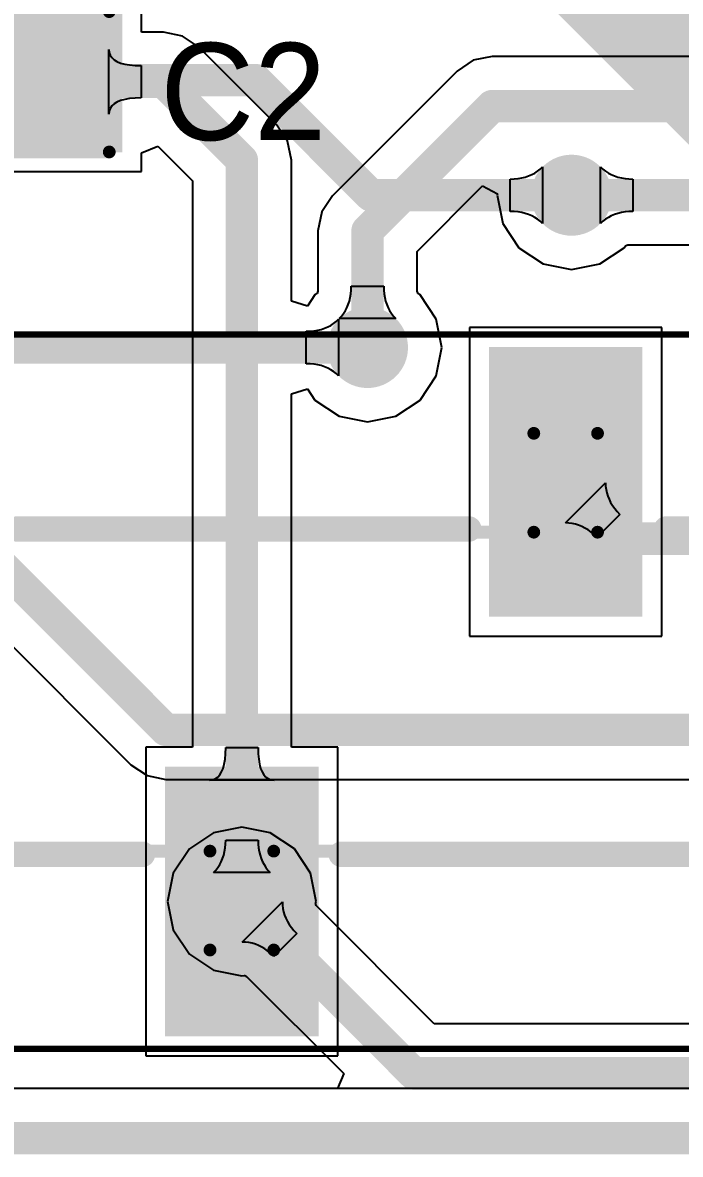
# Model space of a CAD drawing. Header units: millimetres. Extents: x 84.4 to 173.9, y 144 to 177.
# Drawn here: x 112.66 to 117.82, y 143.98 to 152.85 of the extents above; entities that cross this region are included whole.
import ezdxf

# ---------------------------------------------------------------- set-up
doc = ezdxf.new("R2010")
doc.units = ezdxf.units.MM
for name, color, linetype in [('BottomLayer', 5, 'Continuous'), ('KeepOutLayer', 6, 'Continuous'), ('Mechanical13', 56, 'Continuous'), ('Mechanical15', 56, 'Continuous'), ('MultiLayer', 9, 'Continuous'), ('TopLayer', 1, 'Continuous'), ('TopOverlay', 2, 'Continuous'), ('TopPaste', 8, 'Continuous'), ('TopSolder', 216, 'Continuous'), ('ViaHoleLayer', 16, 'Continuous')]:
    doc.layers.add(name, color=color, linetype=linetype)

# ---------------------------------------------------------------- blocks, each defined once
blk = doc.blocks.new('CAP_0603_5')
at = {"layer": 'TopLayer'}
for points in [[(-0.4, -0.45), (-0.4, 0.45), (-1.2, -0.45), (-1.2, 0.45)], [(1.2, -0.45), (1.2, 0.45), (0.4, -0.45), (0.4, 0.45)]]:
    blk.add_solid(points, dxfattribs=at)
at = {"layer": 'TopOverlay', "const_width": 0.1}
for points in [[(-1.2, 0.55), (1.2, 0.55)], [(-1.2, -0.55), (1.2, -0.55)]]:
    blk.add_lwpolyline(points, dxfattribs=at)
at = {"layer": 'TopOverlay', "const_width": 0.05}
for points in [[(-1.225, 0.55, 1), (-1.175, 0.55, 1)], [(1.175, 0.55, 1), (1.225, 0.55, 1)], [(-1.225, -0.55, 1), (-1.175, -0.55, 1)], [(1.175, -0.55, 1), (1.225, -0.55, 1)]]:
    blk.add_lwpolyline(points, format="xyb", close=True, dxfattribs=at)
at = {"layer": 'TopPaste'}
for points in [[(-0.4, -0.45), (-0.4, 0.45), (-1.2, -0.45), (-1.2, 0.45)], [(1.2, -0.45), (1.2, 0.45), (0.4, -0.45), (0.4, 0.45)]]:
    blk.add_solid(points, dxfattribs=at)
at = {"layer": 'TopSolder'}
for points in [[(-0.2984, -0.5516), (-0.2984, 0.5516), (-1.3016, -0.5516), (-1.3016, 0.5516)], [(1.3016, -0.5516), (1.3016, 0.5516), (0.2984, -0.5516), (0.2984, 0.5516)]]:
    blk.add_solid(points, dxfattribs=at)
blk = doc.blocks.new('61000813321_19')
at = {"layer": 'Mechanical13', "const_width": 0.1}
for points in [[(-6.1, 2.025), (-6.6, 2.025)], [(-6.6, 2.025), (-6.6, 1.25)], [(-6.1, 2.025), (-6.1, 1.25)], [(10.41, 1.25), (-10.41, 1.25)], [(10.41, -1.25), (-10.41, -1.25)], [(-9.14, -1.25), (-9.14, -2.025)], [(-8.64, -1.25), (-8.64, -2.025)], [(-8.64, -2.025), (-9.14, -2.025)]]:
    blk.add_lwpolyline(points, dxfattribs=at)
at = {"layer": 'Mechanical13', "const_width": 0.05}
for points in [[(-6.625, 2.025, 1), (-6.575, 2.025, 1)], [(-6.625, 2.025, 1), (-6.575, 2.025, 1)], [(-6.125, 2.025, 1), (-6.075, 2.025, 1)], [(-6.125, 2.025, 1), (-6.075, 2.025, 1)], [(-6.625, 1.25, 1), (-6.575, 1.25, 1)], [(-6.125, 1.25, 1), (-6.075, 1.25, 1)], [(-9.165, -1.25, 1), (-9.115, -1.25, 1)], [(-8.665, -1.25, 1), (-8.615, -1.25, 1)], [(-9.165, -2.025, 1), (-9.115, -2.025, 1)], [(-9.165, -2.025, 1), (-9.115, -2.025, 1)], [(-8.665, -2.025, 1), (-8.615, -2.025, 1)], [(-8.665, -2.025, 1), (-8.615, -2.025, 1)]]:
    blk.add_lwpolyline(points, format="xyb", close=True, dxfattribs=at)
at = {"layer": 'Mechanical15', "const_width": 0.05}
for points in [[(10.685, 2.8), (-10.685, 2.8)], [(10.685, -2.8), (-10.685, -2.8)]]:
    blk.add_lwpolyline(points, dxfattribs=at)
at = {"layer": 'TopLayer'}
for points in [[(-6.85, 0.69), (-5.85, 0.69), (-6.85, 2.6), (-5.85, 2.6)], [(-9.39, -2.6), (-8.39, -2.6), (-9.39, -0.69), (-8.39, -0.69)]]:
    blk.add_solid(points, dxfattribs=at)
at = {"layer": 'TopOverlay', "const_width": 0.2}
for points in [[(-7.13, 1.275), (-10.485, 1.275)], [(-2.03, 1.275), (-5.57, 1.275)], [(-9.68, -1.275), (-10.485, -1.275)], [(-4.59, -1.275), (-8.13, -1.275)]]:
    blk.add_lwpolyline(points, dxfattribs=at)
at = {"layer": 'TopOverlay', "const_width": 0.1}
for points in [[(-7.18, 1.275, 1), (-7.08, 1.275, 1)], [(-5.62, 1.275, 1), (-5.52, 1.275, 1)], [(-9.73, -1.275, 1), (-9.63, -1.275, 1)], [(-8.18, -1.275, 1), (-8.08, -1.275, 1)], [(-4.64, -1.275, 1), (-4.54, -1.275, 1)]]:
    blk.add_lwpolyline(points, format="xyb", close=True, dxfattribs=at)
at = {"layer": 'TopPaste'}
for points in [[(-6.85, 0.69), (-5.85, 0.69), (-6.85, 2.6), (-5.85, 2.6)], [(-9.39, -2.6), (-8.39, -2.6), (-9.39, -0.69), (-8.39, -0.69)]]:
    blk.add_solid(points, dxfattribs=at)
at = {"layer": 'TopSolder'}
for points in [[(-6.9516, 0.5884), (-5.7484, 0.5884), (-6.9516, 2.7016), (-5.7484, 2.7016)], [(-9.4916, -2.7016), (-8.2884, -2.7016), (-9.4916, -0.5884), (-8.2884, -0.5884)]]:
    blk.add_solid(points, dxfattribs=at)

msp = doc.modelspace()

# ---------------------------------------------------------------- linework, layer by layer
at = {"layer": 'BottomLayer'}
for p, q in [((116.703, 151.6858), (116.7237, 151.702)), ((116.7237, 151.702), (116.7431, 151.7201)), ((116.7431, 151.7201), (116.7431, 151.2756)), ((116.4883, 151.6248), (116.5199, 151.6258)), ((116.4883, 151.3708), (116.4883, 151.6248)), ((116.5199, 151.6258), (116.5502, 151.6286)), ((116.5502, 151.6286), (116.579, 151.6334)), ((116.579, 151.6334), (116.6066, 151.6401)), ((116.6066, 151.6401), (116.6327, 151.6486)), ((116.6327, 151.6486), (116.6575, 151.6591)), ((116.6575, 151.6591), (116.6809, 151.6715)), ((116.6809, 151.6715), (116.703, 151.6858)), ((116.5199, 151.3699), (116.4883, 151.3708)), ((116.5502, 151.367), (116.5199, 151.3699)), ((116.579, 151.3622), (116.5502, 151.367)), ((116.6066, 151.3556), (116.579, 151.3622)), ((116.6327, 151.347), (116.6066, 151.3556)), ((116.6575, 151.3365), (116.6327, 151.347)), ((116.6809, 151.3241), (116.6575, 151.3365)), ((116.703, 151.3099), (116.6809, 151.3241)), ((116.7237, 151.2937), (116.703, 151.3099)), ((116.7431, 151.2756), (116.7237, 151.2937)), ((115.0064, 150.4463), (115.0325, 150.4548)), ((115.0325, 150.4548), (115.0573, 150.4653)), ((115.0573, 150.4653), (115.0807, 150.4777)), ((115.0807, 150.4777), (115.1028, 150.492)), ((115.1028, 150.492), (115.1235, 150.5082)), ((115.1235, 150.5082), (115.1429, 150.5263)), ((115.1429, 150.5263), (115.1429, 150.0818)), ((114.8881, 150.431), (114.9197, 150.432)), ((114.8881, 150.177), (114.8881, 150.431)), ((114.9197, 150.432), (114.95, 150.4348)), ((114.95, 150.4348), (114.9788, 150.4396)), ((114.9788, 150.4396), (115.0064, 150.4463)), ((114.9197, 150.1761), (114.8881, 150.177)), ((114.95, 150.1732), (114.9197, 150.1761)), ((114.9788, 150.1684), (114.95, 150.1732)), ((115.0064, 150.1618), (114.9788, 150.1684)), ((115.0325, 150.1532), (115.0064, 150.1618)), ((115.0573, 150.1427), (115.0325, 150.1532)), ((115.0807, 150.1303), (115.0573, 150.1427)), ((115.1028, 150.1161), (115.0807, 150.1303)), ((115.1235, 150.0999), (115.1028, 150.1161)), ((115.1429, 150.0818), (115.1235, 150.0999)), ((116.9222, 148.9289), (117.2365, 149.2432)), ((117.2365, 149.2432), (117.2374, 149.2168)), ((117.2374, 149.2168), (117.2406, 149.1907)), ((117.2406, 149.1907), (117.2461, 149.1649)), ((117.2461, 149.1649), (117.2539, 149.1396)), ((117.2539, 149.1396), (117.264, 149.1147)), ((117.264, 149.1147), (117.2765, 149.0901)), ((117.2765, 149.0901), (117.2912, 149.066)), ((117.2912, 149.066), (117.3083, 149.0422)), ((117.3083, 149.0422), (117.3276, 149.0188)), ((117.3493, 148.9957), (117.1697, 148.8161)), ((117.3276, 149.0188), (117.3493, 148.9957)), ((116.9487, 148.928), (116.9222, 148.9289)), ((116.9748, 148.9248), (116.9487, 148.928)), ((117.0005, 148.9193), (116.9748, 148.9248)), ((117.0258, 148.9115), (117.0005, 148.9193)), ((117.0508, 148.9014), (117.0258, 148.9115)), ((117.0753, 148.889), (117.0508, 148.9014)), ((117.0995, 148.8742), (117.0753, 148.889)), ((117.1233, 148.8572), (117.0995, 148.8742)), ((117.1467, 148.8378), (117.1233, 148.8572)), ((117.1697, 148.8161), (117.1467, 148.8378)), ((111.8867, 148.6593), (113.5139, 147.0321)), ((113.5139, 147.0321), (113.64, 146.9479)), ((113.64, 146.9479), (113.7886, 146.9183)), ((113.7886, 146.9183), (118.4259, 146.9183)), ((114.161, 146.4998), (113.972, 146.3734)), ((114.384, 146.5441), (114.161, 146.4998)), ((114.607, 146.4998), (114.384, 146.5441)), ((114.796, 146.3734), (114.607, 146.4998)), ((113.972, 146.3734), (113.8457, 146.1844)), ((114.9224, 146.1844), (114.796, 146.3734)), ((113.8457, 146.1844), (113.8013, 145.9614)), ((114.9667, 145.9614), (114.9224, 146.1844)), ((113.8013, 145.9614), (113.8457, 145.7384)), ((114.3872, 145.6439), (114.7015, 145.9582)), ((114.7015, 145.9582), (114.7024, 145.9318)), ((114.7024, 145.9318), (114.7056, 145.9057)), ((114.9629, 145.9422), (114.9667, 145.9614)), ((114.9631, 145.9417), (114.9629, 145.9422)), ((114.9649, 145.9371), (114.9631, 145.9417)), ((114.9679, 145.9312), (114.9649, 145.9371)), ((114.9723, 145.924), (114.9679, 145.9312)), ((114.7056, 145.9057), (114.7111, 145.8799)), ((114.7111, 145.8799), (114.7189, 145.8546)), ((114.7189, 145.8546), (114.729, 145.8297)), ((114.9761, 145.9187), (114.9723, 145.924)), ((115.8919, 145.0029), (114.9761, 145.9187)), ((114.729, 145.8297), (114.7415, 145.8051)), ((114.7415, 145.8051), (114.7562, 145.781)), ((114.7562, 145.781), (114.7733, 145.7572)), ((114.7733, 145.7572), (114.7926, 145.7338)), ((113.8457, 145.7384), (113.972, 145.5494)), ((114.8143, 145.7107), (114.6347, 145.5311)), ((114.7926, 145.7338), (114.8143, 145.7107)), ((114.4137, 145.643), (114.3872, 145.6439)), ((114.4398, 145.6398), (114.4137, 145.643)), ((114.4655, 145.6343), (114.4398, 145.6398)), ((114.4908, 145.6265), (114.4655, 145.6343)), ((114.5158, 145.6164), (114.4908, 145.6265)), ((114.5403, 145.604), (114.5158, 145.6164)), ((114.5645, 145.5892), (114.5403, 145.604)), ((114.5883, 145.5722), (114.5645, 145.5892)), ((113.972, 145.5494), (114.161, 145.4231)), ((114.6117, 145.5528), (114.5883, 145.5722)), ((114.6347, 145.5311), (114.6117, 145.5528)), ((114.161, 145.4231), (114.384, 145.3787)), ((114.384, 145.3787), (114.4032, 145.3825)), ((114.4032, 145.3825), (114.4038, 145.3824)), ((114.4038, 145.3824), (114.4084, 145.3805)), ((114.4084, 145.3805), (114.4142, 145.3775)), ((114.4142, 145.3775), (114.4214, 145.3731)), ((114.4214, 145.3731), (114.4267, 145.3693)), ((114.4267, 145.3693), (115.1839, 144.6122)), ((120.4498, 145.0029), (115.8919, 145.0029)), ((115.1839, 144.6122), (115.1353, 144.4949)), ((115.1353, 144.4949), (89.5066, 144.4949))]:
    msp.add_line(p, q, dxfattribs=at)
for points, const_width in [([(115.8014, 154.5204), (121.618, 148.7038)], 0.762), ([(107.7242, 152.3996), (114.4932, 152.3996)], 0.254), ([(114.4932, 152.3996), (115.395, 151.4978)], 0.254), ([(115.395, 151.4978), (116.9698, 151.4978)], 0.254), ([(108.4862, 150.304), (115.3696, 150.304)], 0.254), ([(111.844, 149.2514), (113.7886, 147.3068)], 0.254), ([(116.919, 149.2464), (117.36, 148.8054)], 0.254), ([(117.36, 148.8054), (119.1034, 148.8054)], 0.254), ([(113.7886, 147.3068), (118.8748, 147.3068)], 0.254), ([(114.384, 145.9614), (115.731, 144.6144)], 0.254), ([(115.731, 144.6144), (130.3048, 144.6144)], 0.254)]:
    msp.add_lwpolyline(points, dxfattribs=dict(at, const_width=const_width))
for points, const_width in [([(114.4297, 152.3996, 1), (114.5567, 152.3996, 1)], 0.127), ([(114.4297, 152.3996, 1), (114.5567, 152.3996, 1)], 0.127), ([(116.8111, 151.4978, 1), (117.1286, 151.4978, 1)], 0.3175), ([(115.3315, 151.4978, 1), (115.4585, 151.4978, 1)], 0.127), ([(115.3315, 151.4978, 1), (115.4585, 151.4978, 1)], 0.127), ([(116.9063, 151.4978, 1), (117.0333, 151.4978, 1)], 0.127), ([(115.2109, 150.304, 1), (115.5284, 150.304, 1)], 0.3175), ([(115.3061, 150.304, 1), (115.4331, 150.304, 1)], 0.127), ([(116.7603, 149.2464, 1), (117.0778, 149.2464, 1)], 0.3175), ([(116.8555, 149.2464, 1), (116.9825, 149.2464, 1)], 0.127), ([(117.2965, 148.8054, 1), (117.4235, 148.8054, 1)], 0.127), ([(117.2965, 148.8054, 1), (117.4235, 148.8054, 1)], 0.127), ([(113.7251, 147.3068, 1), (113.8521, 147.3068, 1)], 0.127), ([(113.7251, 147.3068, 1), (113.8521, 147.3068, 1)], 0.127), ([(114.2253, 145.9614, 1), (114.5428, 145.9614, 1)], 0.3175), ([(114.3205, 145.9614, 1), (114.4475, 145.9614, 1)], 0.127), ([(115.6675, 144.6144, 1), (115.7945, 144.6144, 1)], 0.127), ([(115.6675, 144.6144, 1), (115.7945, 144.6144, 1)], 0.127)]:
    msp.add_lwpolyline(points, format="xyb", close=True, dxfattribs=dict(at, const_width=const_width))
at = {"layer": 'KeepOutLayer', "const_width": 0.254}
msp.add_lwpolyline([(89.1329, 144.1064), (137.179, 144.1064)], dxfattribs=at)
at = {"layer": 'MultiLayer', "const_width": 0.3175}
for points in [[(116.8111, 151.4978, 1), (117.1286, 151.4978, 1)], [(115.2109, 150.304, 1), (115.5284, 150.304, 1)], [(116.7603, 149.2464, 1), (117.0778, 149.2464, 1)], [(114.2253, 145.9614, 1), (114.5428, 145.9614, 1)]]:
    msp.add_lwpolyline(points, format="xyb", close=True, dxfattribs=at)
at = {"layer": 'TopLayer'}
for p, q in [((113.5978, 152.7753), (113.5978, 153.0908)), ((113.7694, 152.7753), (113.5978, 152.7753)), ((113.9181, 152.7457), (113.7694, 152.7753)), ((114.0441, 152.6615), (113.9181, 152.7457)), ((113.3408, 152.1328), (113.3408, 152.6408)), ((113.3408, 152.6408), (113.3433, 152.6167)), ((113.3433, 152.6167), (113.3509, 152.5951)), ((113.3509, 152.5951), (113.3636, 152.576)), ((114.6587, 152.0469), (114.0441, 152.6615)), ((116.3475, 152.5848), (116.1989, 152.5552)), ((118.8028, 152.5848), (116.3475, 152.5848)), ((113.3636, 152.576), (113.3814, 152.5595)), ((113.3814, 152.5595), (113.4043, 152.5456)), ((113.4043, 152.5456), (113.4322, 152.5341)), ((113.4322, 152.5341), (113.4652, 152.5252)), ((113.4652, 152.5252), (113.5033, 152.5189)), ((113.5033, 152.5189), (113.5465, 152.5151)), ((113.5465, 152.5151), (113.5948, 152.5138)), ((113.5948, 152.5138), (113.5948, 152.2598)), ((116.1989, 152.5552), (116.0728, 152.471)), ((116.0728, 152.471), (115.0949, 151.4931)), ((113.4322, 152.2395), (113.4043, 152.2281)), ((113.4652, 152.2484), (113.4322, 152.2395)), ((113.5033, 152.2547), (113.4652, 152.2484)), ((113.5465, 152.2585), (113.5033, 152.2547)), ((113.5948, 152.2598), (113.5465, 152.2585)), ((113.3433, 152.1569), (113.3408, 152.1328)), ((113.3509, 152.1785), (113.3433, 152.1569)), ((113.3636, 152.1976), (113.3509, 152.1785)), ((113.3814, 152.2141), (113.3636, 152.1976)), ((113.4043, 152.2281), (113.3814, 152.2141)), ((114.7429, 151.9209), (114.6587, 152.0469)), ((113.5978, 151.8294), (113.7248, 151.882)), ((113.7248, 151.882), (113.9956, 151.6113)), ((114.7725, 151.7722), (114.7429, 151.9209)), ((113.5978, 151.6828), (113.5978, 151.8294)), ((114.7725, 150.6676), (114.7725, 151.7722)), ((117.1966, 151.2756), (117.1966, 151.7201)), ((117.1966, 151.7201), (117.2159, 151.702)), ((117.2159, 151.702), (117.2366, 151.6858)), ((112.2898, 151.6828), (113.5978, 151.6828)), ((113.9956, 151.6113), (113.9956, 147.1704)), ((117.2366, 151.6858), (117.2587, 151.6715)), ((117.2587, 151.6715), (117.2821, 151.6591)), ((117.2821, 151.6591), (117.3069, 151.6486)), ((117.3069, 151.6486), (117.3331, 151.6401)), ((117.3331, 151.6401), (117.3606, 151.6334)), ((117.3606, 151.6334), (117.3895, 151.6286)), ((117.3895, 151.6286), (117.4197, 151.6258)), ((117.4197, 151.6258), (117.4513, 151.6248)), ((117.4513, 151.6248), (117.4513, 151.3708)), ((115.7581, 151.0575), (116.2723, 151.5718)), ((116.2723, 151.5718), (116.3894, 151.5092)), ((115.0949, 151.4931), (115.0107, 151.3671)), ((116.3894, 151.5092), (116.3871, 151.4978)), ((116.3871, 151.4978), (116.4315, 151.2748)), ((115.0107, 151.3671), (114.9812, 151.2184)), ((117.3069, 151.347), (117.2821, 151.3365)), ((117.3331, 151.3556), (117.3069, 151.347)), ((117.3606, 151.3622), (117.3331, 151.3556)), ((117.3895, 151.367), (117.3606, 151.3622)), ((117.4197, 151.3699), (117.3895, 151.367)), ((117.4513, 151.3708), (117.4197, 151.3699)), ((116.4315, 151.2748), (116.5578, 151.0858)), ((117.2159, 151.2937), (117.1966, 151.2756)), ((117.2366, 151.3099), (117.2159, 151.2937)), ((117.2587, 151.3241), (117.2366, 151.3099)), ((117.2821, 151.3365), (117.2587, 151.3241)), ((114.9812, 151.2184), (114.9812, 150.7529)), ((116.5578, 151.0858), (116.7468, 150.9595)), ((117.1928, 150.9595), (117.3818, 151.0858)), ((117.3818, 151.0858), (117.3927, 151.102)), ((117.3927, 151.102), (117.3932, 151.1023)), ((117.3932, 151.1023), (117.3978, 151.1043)), ((117.3978, 151.1043), (117.404, 151.1063)), ((117.404, 151.1063), (117.4122, 151.1083)), ((117.4122, 151.1083), (117.4187, 151.1093)), ((117.4187, 151.1093), (119.0272, 151.1093)), ((115.7581, 150.7529), (115.7581, 151.0575)), ((116.7468, 150.9595), (116.9698, 150.9151)), ((116.9698, 150.9151), (117.1928, 150.9595)), ((114.9739, 150.7269), (114.9576, 150.716)), ((114.9741, 150.7274), (114.9739, 150.7269)), ((114.9761, 150.732), (114.9741, 150.7274)), ((114.9781, 150.7382), (114.9761, 150.732)), ((114.9801, 150.7464), (114.9781, 150.7382)), ((114.9812, 150.7529), (114.9801, 150.7464)), ((115.234, 150.6948), (115.2388, 150.7237)), ((115.2388, 150.7237), (115.2417, 150.7539)), ((115.2417, 150.7539), (115.2426, 150.7855)), ((115.2426, 150.7855), (115.4966, 150.7855)), ((115.4966, 150.7855), (115.4976, 150.7539)), ((115.4976, 150.7539), (115.5004, 150.7237)), ((115.5004, 150.7237), (115.5052, 150.6948)), ((115.7592, 150.7464), (115.7581, 150.7529)), ((115.7611, 150.7382), (115.7592, 150.7464)), ((115.7632, 150.732), (115.7611, 150.7382)), ((115.7651, 150.7274), (115.7632, 150.732)), ((115.7654, 150.7269), (115.7651, 150.7274)), ((115.7816, 150.716), (115.7654, 150.7269)), ((114.8995, 150.6291), (114.7725, 150.6676)), ((114.9576, 150.716), (114.8995, 150.6291)), ((115.2083, 150.6163), (115.2188, 150.6411)), ((115.2188, 150.6411), (115.2274, 150.6673)), ((115.2274, 150.6673), (115.234, 150.6948)), ((115.5052, 150.6948), (115.5119, 150.6673)), ((115.5119, 150.6673), (115.5204, 150.6411)), ((115.5204, 150.6411), (115.5309, 150.6163)), ((115.908, 150.527), (115.7816, 150.716)), ((115.1474, 150.5308), (115.1655, 150.5501)), ((115.1655, 150.5501), (115.1817, 150.5708)), ((115.1817, 150.5708), (115.1959, 150.5929)), ((115.1959, 150.5929), (115.2083, 150.6163)), ((115.5309, 150.6163), (115.5433, 150.5929)), ((115.5433, 150.5929), (115.5576, 150.5708)), ((115.5576, 150.5708), (115.5738, 150.5501)), ((115.5738, 150.5501), (115.5919, 150.5308)), ((115.5919, 150.5308), (115.1474, 150.5308)), ((115.9523, 150.304), (115.908, 150.527)), ((117.678, 150.4604), (116.17, 150.4604)), ((116.17, 150.4604), (116.17, 148.0424)), ((117.678, 148.0424), (117.678, 150.4604)), ((115.908, 150.081), (115.9523, 150.304)), ((115.7816, 149.892), (115.908, 150.081)), ((114.7725, 149.9404), (114.8995, 149.9789)), ((114.7725, 147.1704), (114.7725, 149.9404)), ((114.8995, 149.9789), (114.9576, 149.892)), ((114.9576, 149.892), (115.1466, 149.7657)), ((115.5926, 149.7657), (115.7816, 149.892)), ((115.1466, 149.7657), (115.3696, 149.7213)), ((115.3696, 149.7213), (115.5926, 149.7657)), ((116.17, 148.0424), (117.678, 148.0424)), ((113.9956, 147.1704), (113.63, 147.1704)), ((113.63, 147.1704), (113.63, 144.7524)), ((114.2519, 147.0759), (114.2558, 147.1191)), ((114.2558, 147.1191), (114.257, 147.1674)), ((114.257, 147.1674), (114.511, 147.1674)), ((114.511, 147.1674), (114.5123, 147.1191)), ((114.5123, 147.1191), (114.5161, 147.0759)), ((115.138, 147.1704), (114.7725, 147.1704)), ((115.138, 144.7524), (115.138, 147.1704)), ((114.2253, 146.9769), (114.2367, 147.0048)), ((114.2367, 147.0048), (114.2456, 147.0378)), ((114.2456, 147.0378), (114.2519, 147.0759)), ((114.5161, 147.0759), (114.5225, 147.0378)), ((114.5225, 147.0378), (114.5313, 147.0048)), ((114.5313, 147.0048), (114.5428, 146.9769)), ((114.13, 146.9134), (114.1542, 146.9159)), ((114.638, 146.9134), (114.13, 146.9134)), ((114.1542, 146.9159), (114.1757, 146.9235)), ((114.1757, 146.9235), (114.1948, 146.9362)), ((114.1948, 146.9362), (114.2113, 146.954)), ((114.2113, 146.954), (114.2253, 146.9769)), ((114.5428, 146.9769), (114.5567, 146.954)), ((114.5567, 146.954), (114.5733, 146.9362)), ((114.5733, 146.9362), (114.5923, 146.9235)), ((114.5923, 146.9235), (114.6139, 146.9159)), ((114.6139, 146.9159), (114.638, 146.9134)), ((114.2484, 146.3522), (114.2532, 146.3811)), ((114.2532, 146.3811), (114.2561, 146.4113)), ((114.2561, 146.4113), (114.257, 146.4429)), ((114.257, 146.4429), (114.511, 146.4429)), ((114.511, 146.4429), (114.512, 146.4113)), ((114.512, 146.4113), (114.5148, 146.3811)), ((114.5148, 146.3811), (114.5196, 146.3522)), ((114.2227, 146.2737), (114.2332, 146.2985)), ((114.2332, 146.2985), (114.2418, 146.3247)), ((114.2418, 146.3247), (114.2484, 146.3522)), ((114.5196, 146.3522), (114.5263, 146.3247)), ((114.5263, 146.3247), (114.5348, 146.2985)), ((114.5348, 146.2985), (114.5453, 146.2737)), ((114.1618, 146.1882), (114.1799, 146.2075)), ((114.1799, 146.2075), (114.1961, 146.2282)), ((114.1961, 146.2282), (114.2103, 146.2503)), ((114.2103, 146.2503), (114.2227, 146.2737)), ((114.5453, 146.2737), (114.5577, 146.2503)), ((114.5577, 146.2503), (114.572, 146.2282)), ((114.572, 146.2282), (114.5882, 146.2075)), ((114.5882, 146.2075), (114.6063, 146.1882)), ((114.6063, 146.1882), (114.1618, 146.1882)), ((113.63, 144.7524), (115.138, 144.7524)), ((119.1345, 144.4949), (89.5066, 144.4949))]:
    msp.add_line(p, q, dxfattribs=at)
at = {"layer": 'TopLayer', "const_width": 0.254}
for points in [[(112.9438, 152.3868), (113.7694, 152.3868)], [(113.7694, 152.3868), (114.384, 151.7722)], [(115.3696, 151.2184), (116.3475, 152.1963)], [(116.3475, 152.1963), (118.9637, 152.1963)], [(114.384, 145.9614), (114.384, 151.7722)], [(116.9698, 151.4978), (119.0272, 151.4978)], [(115.3696, 150.304), (115.3696, 151.2184)], [(116.919, 149.2464), (116.924, 149.2514)]]:
    msp.add_lwpolyline(points, dxfattribs=at)
at = {"layer": 'TopLayer'}
for points, const_width in [([(112.8803, 152.3868, 1), (113.0073, 152.3868, 1)], 0.127), ([(113.7059, 152.3868, 1), (113.8329, 152.3868, 1)], 0.127), ([(113.7059, 152.3868, 1), (113.8329, 152.3868, 1)], 0.127), ([(116.284, 152.1963, 1), (116.411, 152.1963, 1)], 0.127), ([(116.284, 152.1963, 1), (116.411, 152.1963, 1)], 0.127), ([(114.3205, 151.7722, 1), (114.4475, 151.7722, 1)], 0.127), ([(114.3205, 151.7722, 1), (114.4475, 151.7722, 1)], 0.127), ([(116.8111, 151.4978, 1), (117.1286, 151.4978, 1)], 0.3175), ([(116.9063, 151.4978, 1), (117.0333, 151.4978, 1)], 0.127), ([(115.3061, 151.2184, 1), (115.4331, 151.2184, 1)], 0.127), ([(115.3061, 151.2184, 1), (115.4331, 151.2184, 1)], 0.127), ([(115.2109, 150.304, 1), (115.5284, 150.304, 1)], 0.3175), ([(115.3061, 150.304, 1), (115.4331, 150.304, 1)], 0.127), ([(116.7603, 149.2464, 1), (117.0778, 149.2464, 1)], 0.3175), ([(116.8555, 149.2464, 1), (116.9825, 149.2464, 1)], 0.127), ([(116.8605, 149.2514, 1), (116.9875, 149.2514, 1)], 0.127), ([(114.2253, 145.9614, 1), (114.5428, 145.9614, 1)], 0.3175), ([(114.3205, 145.9614, 1), (114.4475, 145.9614, 1)], 0.127)]:
    msp.add_lwpolyline(points, format="xyb", close=True, dxfattribs=dict(at, const_width=const_width))
at = {"layer": 'ViaHoleLayer', "const_width": 0.1905}
for points in [[(116.8746, 151.4978, 1), (117.0651, 151.4978, 1)], [(115.2744, 150.304, 1), (115.4649, 150.304, 1)], [(116.8238, 149.2464, 1), (117.0143, 149.2464, 1)], [(114.2888, 145.9614, 1), (114.4793, 145.9614, 1)]]:
    msp.add_lwpolyline(points, format="xyb", close=True, dxfattribs=at)

# ---------------------------------------------------------------- block references
msp.add_blockref('CAP_0603_5', (112.1438, 152.3868))
at = {"rotation": 180}
msp.add_blockref('61000813321_19', (108.034, 147.6064), dxfattribs=at)

# ---------------------------------------------------------------- texts
at = {"layer": 'TopOverlay'}
msp.add_text('C2', height=0.762, dxfattribs=at).set_placement((113.744, 151.9296))

doc.saveas('drawing.dxf')
